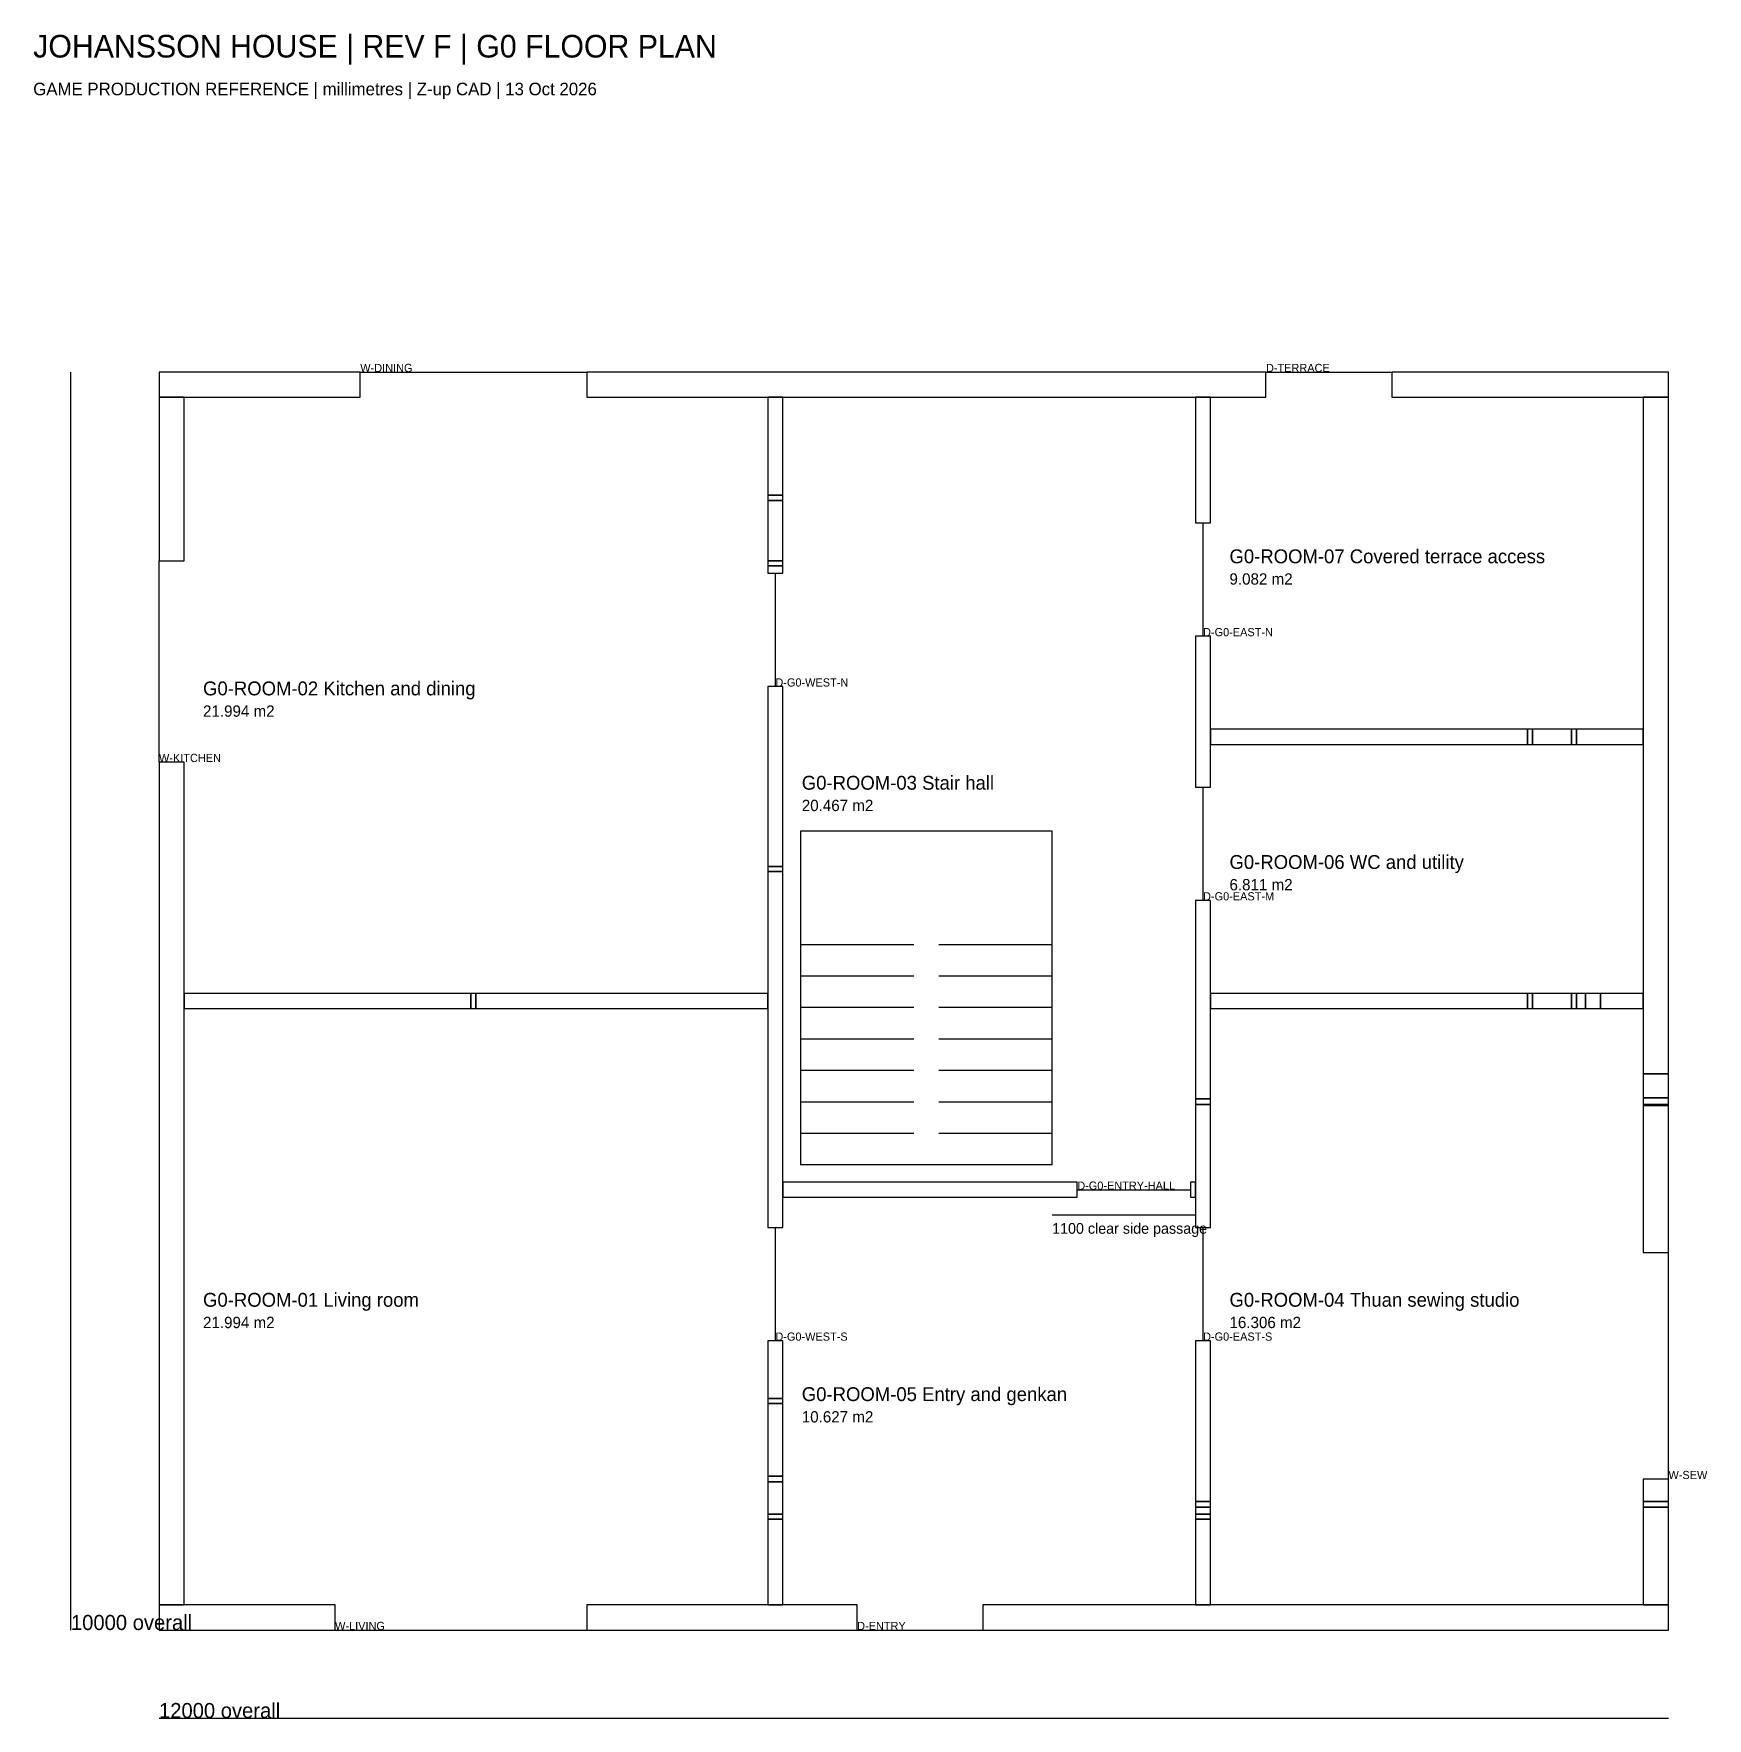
# Model space of a CAD drawing. Header units: millimetres. Extents: x -996 to 12309, y -702 to 12690.
import ezdxf

# ---------------------------------------------------------------- set-up
doc = ezdxf.new("R2010")
doc.units = ezdxf.units.MM

msp = doc.modelspace()

# ---------------------------------------------------------------- linework, layer by layer
at = {"layer": 'A-DIM'}
for p, q in [((-700, 0), (-700, 10000)), ((7100, 3300), (8240, 3300)), ((0, -700), (12000, -700))]:
    msp.add_line(p, q, dxfattribs=at)
at = {"layer": 'A-OPENING'}
for p, q in [((1600, 10000), (3400, 10000)), ((8800, 10000), (9800, 10000)), ((8300, 7900), (8300, 8800)), ((0, 6900), (0, 8500)), ((4900, 7500), (4900, 8400)), ((8300, 5800), (8300, 6700)), ((7300, 3500), (8200, 3500)), ((4900, 2300), (4900, 3200)), ((8300, 2300), (8300, 3200)), ((12000, 1200), (12000, 3000)), ((1400, 0), (3400, 0)), ((5550, 0), (6550, 0))]:
    msp.add_line(p, q, dxfattribs=at)
at = {"layer": 'A-STAIR'}
for p, q in [((5100, 5450), (6000, 5450)), ((6200, 5450), (7100, 5450)), ((5100, 5200), (6000, 5200)), ((6200, 5200), (7100, 5200)), ((5100, 4950), (6000, 4950)), ((6200, 4950), (7100, 4950)), ((5100, 4700), (6000, 4700)), ((6200, 4700), (7100, 4700)), ((5100, 4450), (6000, 4450)), ((6200, 4450), (7100, 4450)), ((5100, 4200), (6000, 4200)), ((6200, 4200), (7100, 4200)), ((5100, 3950), (6000, 3950)), ((6200, 3950), (7100, 3950)), ((5100, 3700), (6000, 3700)), ((6200, 3700), (7100, 3700))]:
    msp.add_line(p, q, dxfattribs=at)
msp.add_lwpolyline([(5100, 3700), (7100, 3700), (7100, 6350), (5100, 6350)], close=True, dxfattribs=at)
at = {"layer": 'A-WALL'}
for points in [[(0, 9800), (1600, 9800), (1600, 10000), (0, 10000)], [(3400, 9800), (8800, 9800), (8800, 10000), (3400, 10000)], [(9800, 9800), (12000, 9800), (12000, 10000), (9800, 10000)], [(0, 8500), (200, 8500), (200, 9800), (0, 9800)], [(4840, 9020), (4960, 9020), (4960, 9800), (4840, 9800)], [(8240, 8800), (8360, 8800), (8360, 9800), (8240, 9800)], [(11800, 4422.5), (12000, 4422.5), (12000, 9800), (11800, 9800)], [(4840, 8980), (4960, 8980), (4960, 9020), (4840, 9020)], [(4840, 8500), (4960, 8500), (4960, 8980), (4840, 8980)], [(4840, 8460), (4960, 8460), (4960, 8500), (4840, 8500)], [(4840, 8400), (4960, 8400), (4960, 8460), (4840, 8460)], [(8240, 6700), (8360, 6700), (8360, 7900), (8240, 7900)], [(4840, 6070), (4960, 6070), (4960, 7500), (4840, 7500)], [(8360, 7040), (10880, 7040), (10880, 7160), (8360, 7160)], [(10880, 7040), (10920, 7040), (10920, 7160), (10880, 7160)], [(10920, 7040), (11230, 7040), (11230, 7160), (10920, 7160)], [(11230, 7040), (11270, 7040), (11270, 7160), (11230, 7160)], [(11270, 7040), (11800, 7040), (11800, 7160), (11270, 7160)], [(0, 200), (200, 200), (200, 6900), (0, 6900)], [(4840, 6030), (4960, 6030), (4960, 6070), (4840, 6070)], [(4840, 3200), (4960, 3200), (4960, 6030), (4840, 6030)], [(8240, 4222.5), (8360, 4222.5), (8360, 5800), (8240, 5800)], [(200, 4940), (2480, 4940), (2480, 5060), (200, 5060)], [(2480, 4940), (2520, 4940), (2520, 5060), (2480, 5060)], [(2520, 4940), (4840, 4940), (4840, 5060), (2520, 5060)], [(8360, 4940), (10880, 4940), (10880, 5060), (8360, 5060)], [(10880, 4940), (10920, 4940), (10920, 5060), (10880, 5060)], [(10920, 4940), (11230, 4940), (11230, 5060), (10920, 5060)], [(11230, 4940), (11270, 4940), (11270, 5060), (11230, 5060)], [(11270, 4940), (11340, 4940), (11340, 5060), (11270, 5060)], [(11340, 4940), (11460, 4940), (11460, 5060), (11340, 5060)], [(11460, 4940), (11800, 4940), (11800, 5060), (11460, 5060)], [(11800, 4230), (12000, 4230), (12000, 4422.5), (11800, 4422.5)], [(8240, 4177.5), (8360, 4177.5), (8360, 4222.5), (8240, 4222.5)], [(8240, 3200), (8360, 3200), (8360, 4177.5), (8240, 4177.5)], [(11800, 4177.5), (12000, 4177.5), (12000, 4230), (11800, 4230)], [(11800, 4170), (12000, 4170), (12000, 4177.5), (11800, 4177.5)], [(11800, 3000), (12000, 3000), (12000, 4170), (11800, 4170)], [(4960, 3440), (7300, 3440), (7300, 3560), (4960, 3560)], [(8200, 3440), (8240, 3440), (8240, 3560), (8200, 3560)], [(4840, 1840), (4960, 1840), (4960, 2300), (4840, 2300)], [(8240, 1022.5), (8360, 1022.5), (8360, 2300), (8240, 2300)], [(4840, 1800), (4960, 1800), (4960, 1840), (4840, 1840)], [(4840, 1222.5), (4960, 1222.5), (4960, 1800), (4840, 1800)], [(4840, 1177.5), (4960, 1177.5), (4960, 1222.5), (4840, 1222.5)], [(4840, 920), (4960, 920), (4960, 1177.5), (4840, 1177.5)], [(11800, 1022.5), (12000, 1022.5), (12000, 1200), (11800, 1200)], [(8240, 977.5), (8360, 977.5), (8360, 1022.5), (8240, 1022.5)], [(8240, 920), (8360, 920), (8360, 977.5), (8240, 977.5)], [(11800, 977.5), (12000, 977.5), (12000, 1022.5), (11800, 1022.5)], [(11800, 200), (12000, 200), (12000, 977.5), (11800, 977.5)], [(4840, 880), (4960, 880), (4960, 920), (4840, 920)], [(4840, 200), (4960, 200), (4960, 880), (4840, 880)], [(8240, 880), (8360, 880), (8360, 920), (8240, 920)], [(8240, 200), (8360, 200), (8360, 880), (8240, 880)], [(0, 0), (1400, 0), (1400, 200), (0, 200)], [(3400, 0), (5550, 0), (5550, 200), (3400, 200)], [(6550, 0), (12000, 0), (12000, 200), (6550, 200)]]:
    msp.add_lwpolyline(points, close=True, dxfattribs=at)

# ---------------------------------------------------------------- texts
at = {"layer": 'A-DIM'}
for s, height, p in [('1100 clear side passage', 85, (7100, 3150)), ('10000 overall', 120, (-700, 0)), ('12000 overall', 120, (0, -700))]:
    msp.add_text(s, height=height, dxfattribs=at).set_placement(p)
at = {"layer": 'A-ROOM'}
for s, height, p in [('G0-ROOM-07 Covered terrace access', 110, (8510, 8480)), ('9.082 m2', 90, (8510, 8310)), ('G0-ROOM-02 Kitchen and dining', 110, (350, 7430)), ('21.994 m2', 90, (350, 7260)), ('G0-ROOM-03 Stair hall', 110, (5110, 6680)), ('20.467 m2', 90, (5110, 6510)), ('G0-ROOM-06 WC and utility', 110, (8510, 6050)), ('6.811 m2', 90, (8510, 5880)), ('G0-ROOM-01 Living room', 110, (350, 2570)), ('G0-ROOM-04 Thuan sewing studio', 110, (8510, 2570)), ('21.994 m2', 90, (350, 2400)), ('16.306 m2', 90, (8510, 2400)), ('G0-ROOM-05 Entry and genkan', 110, (5110, 1820)), ('10.627 m2', 90, (5110, 1650))]:
    msp.add_text(s, height=height, dxfattribs=at).set_placement(p)
at = {"layer": 'A-TAGS'}
for s, p in [('W-DINING', (1600, 10000)), ('D-TERRACE', (8800, 10000)), ('D-G0-EAST-N', (8300, 7900)), ('D-G0-WEST-N', (4900, 7500)), ('W-KITCHEN', (0, 6900)), ('D-G0-EAST-M', (8300, 5800)), ('D-G0-ENTRY-HALL', (7300, 3500)), ('D-G0-WEST-S', (4900, 2300)), ('D-G0-EAST-S', (8300, 2300)), ('W-SEW', (12000, 1200)), ('W-LIVING', (1400, 0)), ('D-ENTRY', (5550, 0))]:
    msp.add_text(s, height=65, dxfattribs=at).set_placement(p)
at = {"layer": 'TITLE'}
for s, height, p in [('JOHANSSON HOUSE | REV F | G0 FLOOR PLAN', 180, (-1000, 12500)), ('GAME PRODUCTION REFERENCE | millimetres | Z-up CAD | 13 Oct 2026', 100, (-1000, 12200))]:
    msp.add_text(s, height=height, dxfattribs=at).set_placement(p)

doc.saveas('drawing.dxf')
